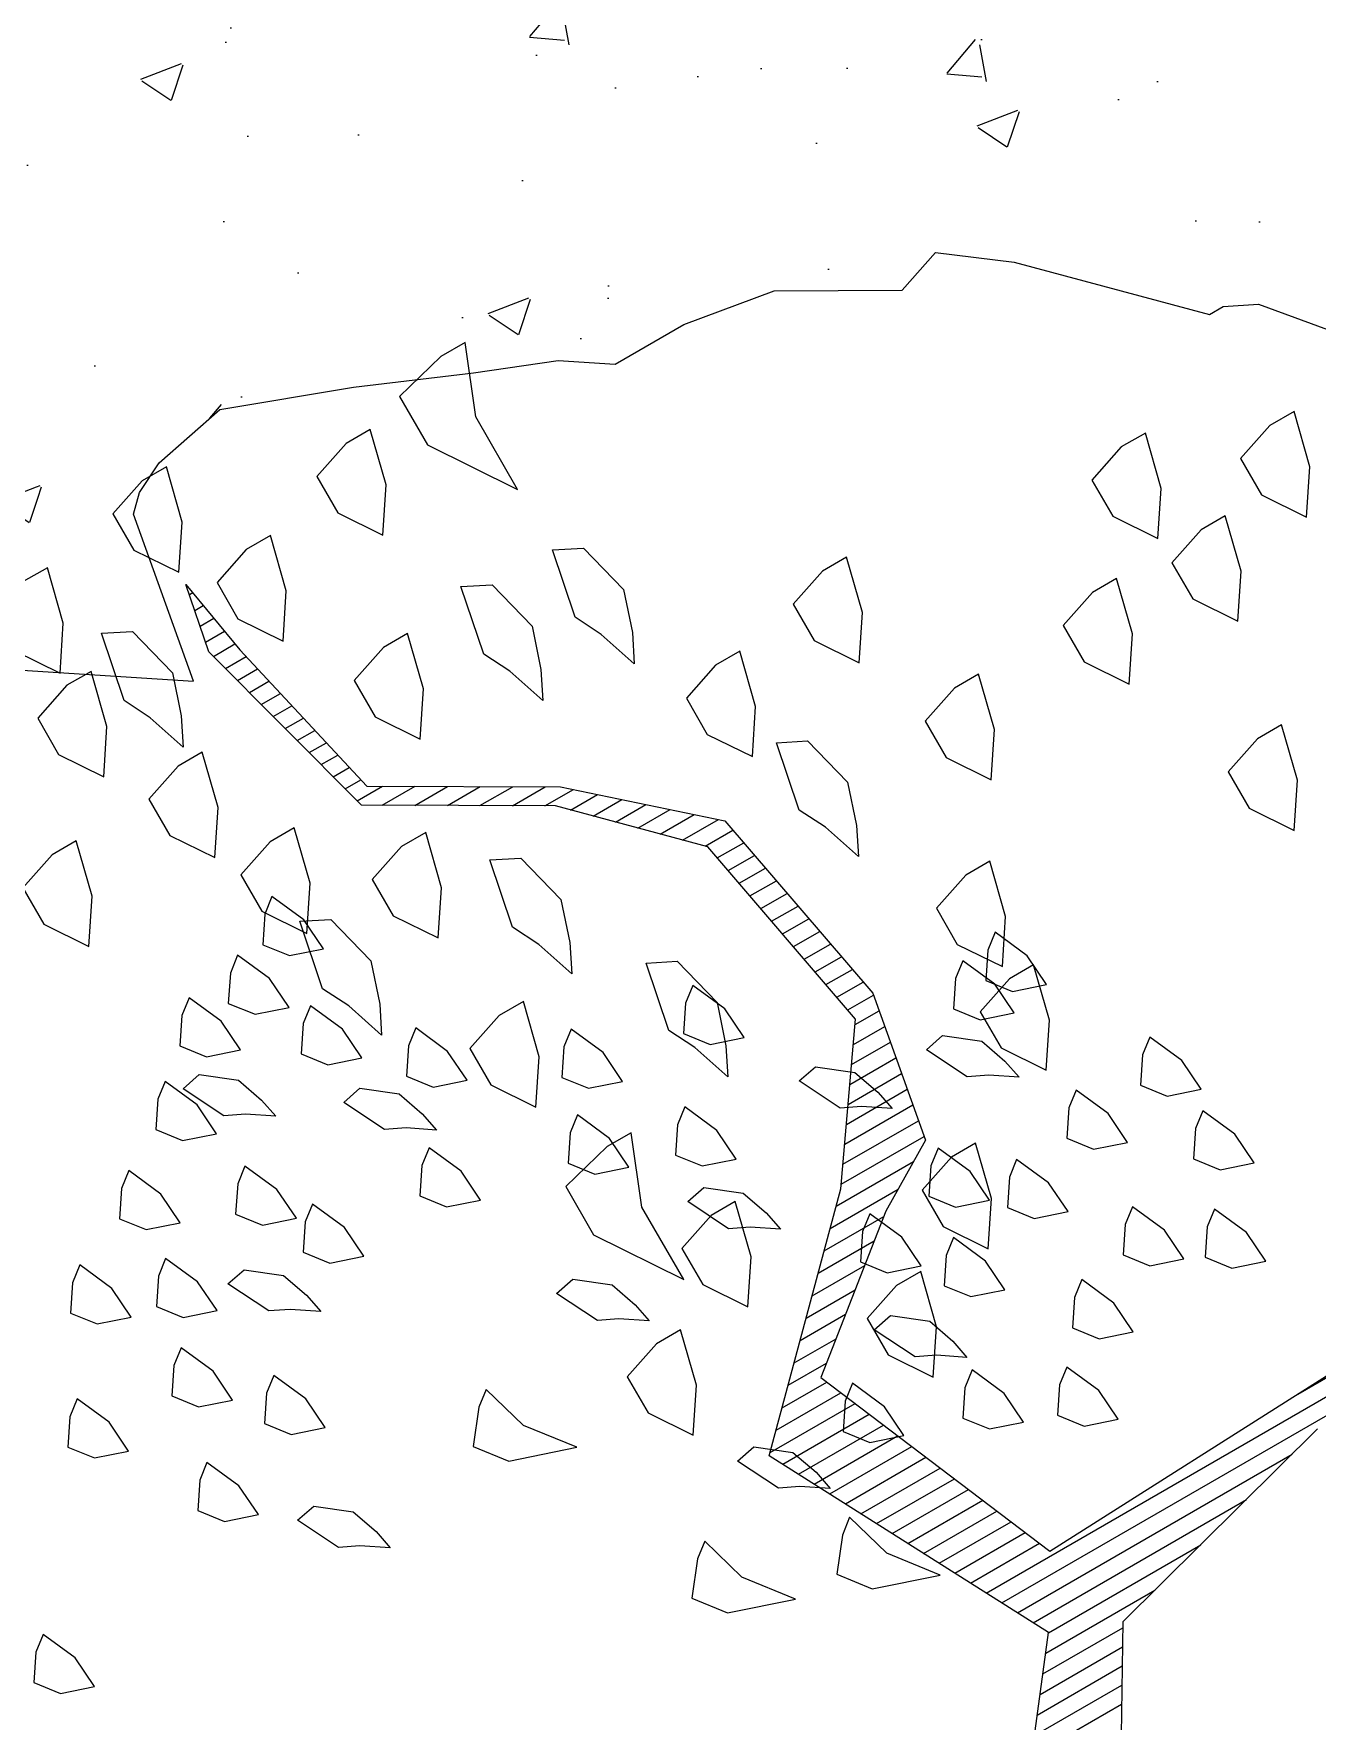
# Model space of a CAD drawing. Header units: metres. Extents: x 12093 to 20303, y 514 to 1412.
# Drawn here: x 19791.091 to 19792.212, y 688.111 to 689.584 of the extents above; entities that cross this region are included whole.
import ezdxf

# ---------------------------------------------------------------- set-up
doc = ezdxf.new("R2010")
doc.units = ezdxf.units.M
doc.linetypes.add('DASHED2', pattern=[9.525, 6.35, -3.175])
for name, color, linetype, lineweight in [('ARBOLES', 52, 'Continuous', 13), ('grass', 64, 'Continuous', 13), ('JARDINERA', 132, 'Continuous', 40), ('Layer2', 43, 'Continuous', 20), ('SARDINEL', 52, 'Continuous', 20), ('TEX', 81, 'Continuous', 13)]:
    doc.layers.add(name, color=color, linetype=linetype, lineweight=lineweight)
doc.layers.add('Proyecciones', color=52, linetype='DASHED2')
pattern_1 = [(50, (19136.99335, 73.14804), (0.36436934, -0.03187817), [0.0381, -0.4191]), (355, (19136.99335, 73.14804), (-0.07048565, 0.38211329), [0.03048, -0.33528]), (100.451, (19137.0237, 73.1454), (0.293885, 0.35023338), [0.03238, -0.35618]), (46.1842, (19136.99335, 73.24964), (0.54215808, -0.08408466), [0.05715, -0.62865]), (96.6356, (19137.03853, 73.24264), (0.47480847, 0.4948511), [0.04857, -0.53427]), (351.184, (19136.99335, 73.24964), (0.4748092, 0.49485024), [0.04572, -0.50292]), (21, (19137.04415, 73.22424), (0.30322976, -0.20453104), [0.0381, -0.4191]), (326, (19137.04415, 73.22424), (0.12360406, 0.36837593), [0.03048, -0.33528]), (71.4514, (19137.06942, 73.2072), (0.42683298, 0.16384572), [0.03238, -0.35618]), (37.5, (19136.99335, 73.14804), (0.006177207, 0.169110078), [0, -0.331216, 0, -0.34036, 0, -0.33655]), (7.5, (19136.99335, 73.14804), (0.133639325, 0.20036115), [0, -0.194056, 0, -0.323596, 0, -0.12827]), (327.5, (19136.88007, 73.14804), (0.27118119, -0.011457488), [0, -0.127, 0, -0.39624, 0, -0.52578]), (317.5, (19136.82927, 73.14804), (0.29625836, 0.05085298), [0, -0.1651, 0, -0.263144, 0, -0.37338])]

# ---------------------------------------------------------------- blocks, each defined once
blk = doc.blocks.new('ghgfghgh')
at = {"layer": 'ARBOLES', "lineweight": 20}
for p, q in [((20001.18664, 665.10496), (20001.21632, 665.0689)), ((20001.19918, 665.06788), (20001.18664, 665.10496)), ((20001.18853, 665.09936), (20001.19037, 665.10042)), ((20001.19148, 665.09064), (20001.19619, 665.09335)), ((20001.19443, 665.08192), (20001.20201, 665.08629)), ((20001.19738, 665.07319), (20001.20783, 665.07922)), ((20001.28336, 664.98349), (20001.19918, 665.06788)), ((20001.20176, 665.06529), (20001.21364, 665.07216)), ((20001.21632, 665.0689), (20001.28617, 664.99398)), ((20001.20836, 665.05868), (20001.21973, 665.06525)), ((20001.21496, 665.05206), (20001.22605, 665.05847)), ((20001.22156, 665.04545), (20001.23237, 665.05169)), ((20001.22816, 665.03883), (20001.23869, 665.04491)), ((20001.23475, 665.03222), (20001.245, 665.03814)), ((20001.24135, 665.0256), (20001.25132, 665.03136)), ((20001.24795, 665.01899), (20001.25764, 665.02458)), ((20001.25455, 665.01237), (20001.26396, 665.01781)), ((20001.26115, 665.00576), (20001.27028, 665.01103)), ((20001.26775, 664.99914), (20001.2766, 665.00425)), ((20001.27435, 664.99253), (20001.28292, 664.99748)), ((20001.28095, 664.98592), (20001.29485, 664.99394)), ((20001.28617, 664.99398), (20001.39283, 664.9935)), ((20001.29472, 664.98344), (20001.31277, 664.99386)), ((20001.31264, 664.98336), (20001.33069, 664.99378)), ((20001.33056, 664.98328), (20001.34861, 664.9937)), ((20001.34848, 664.9832), (20001.36652, 664.99362)), ((20001.36639, 664.98312), (20001.38444, 664.99354)), ((20001.38431, 664.98304), (20001.39991, 664.99205)), ((20001.39283, 664.9935), (20001.48338, 664.97486)), ((20001.39002, 664.98302), (20001.28336, 664.98349)), ((20001.47392, 664.96053), (20001.39002, 664.98302)), ((20001.39842, 664.98077), (20001.41322, 664.98931)), ((20001.41076, 664.97746), (20001.42653, 664.98657)), ((20001.42309, 664.97416), (20001.43984, 664.98383)), ((20001.43542, 664.97085), (20001.45315, 664.98109)), ((20001.44775, 664.96755), (20001.46646, 664.97835)), ((20001.46009, 664.96424), (20001.47977, 664.97561)), ((20001.48338, 664.97486), (20001.56475, 664.87999)), ((20001.47242, 664.96094), (20001.48774, 664.96978)), ((20001.55529, 664.86567), (20001.47392, 664.96053)), ((20001.47917, 664.95441), (20001.49372, 664.96281)), ((20001.48515, 664.94744), (20001.4997, 664.95584)), ((20001.49113, 664.94047), (20001.50568, 664.94887)), ((20001.49711, 664.9335), (20001.51166, 664.94189)), ((20001.50309, 664.92652), (20001.51764, 664.93492)), ((20001.50907, 664.91955), (20001.52362, 664.92795)), ((20001.51505, 664.91258), (20001.5296, 664.92098)), ((20001.52104, 664.90561), (20001.53558, 664.914)), ((20001.52702, 664.89863), (20001.54156, 664.90703)), ((20001.533, 664.89166), (20001.54754, 664.90006)), ((20001.53898, 664.88469), (20001.55352, 664.89309)), ((20001.54496, 664.87772), (20001.5595, 664.88611)), ((20001.55094, 664.87074), (20001.56513, 664.87894)), ((20001.56475, 664.87999), (20001.59368, 664.79917)), ((20001.54714, 664.7723), (20001.55529, 664.86567)), ((20001.55407, 664.85171), (20001.57131, 664.86166)), ((20001.55503, 664.86268), (20001.56822, 664.8703)), ((20001.55311, 664.84073), (20001.57441, 664.85302)), ((20001.55216, 664.82975), (20001.5775, 664.84438)), ((20001.5512, 664.81877), (20001.58059, 664.83574)), ((20001.55024, 664.80779), (20001.58368, 664.8271)), ((20001.54928, 664.79681), (20001.58678, 664.81846)), ((20001.54832, 664.78584), (20001.58987, 664.80982)), ((20001.54736, 664.77486), (20001.59296, 664.80118)), ((20001.59368, 664.79917), (20001.57195, 664.76003)), ((20001.5446, 664.76284), (20001.58714, 664.7874)), ((20001.5078, 664.62547), (20001.54714, 664.7723)), ((20001.5413, 664.75051), (20001.57863, 664.77206)), ((20001.57195, 664.76003), (20001.53617, 664.66845)), ((20001.53799, 664.73817), (20001.57082, 664.75712)), ((20001.53469, 664.72584), (20001.56556, 664.74366)), ((20001.79871, 664.65935), (20001.95154, 664.74759)), ((20001.53138, 664.71351), (20001.5603, 664.7302)), ((20001.52808, 664.70118), (20001.55504, 664.71674)), ((20001.52478, 664.68884), (20001.54978, 664.70328)), ((20001.62714, 664.54987), (20001.89351, 664.70366)), ((20001.52147, 664.67651), (20001.54452, 664.68982)), ((20001.51817, 664.66418), (20001.53926, 664.67636)), ((20001.53617, 664.66845), (20001.6623, 664.57283)), ((20001.6623, 664.57283), (20001.81804, 664.67161)), ((20001.51156, 664.63951), (20001.5472, 664.66009)), ((20001.51486, 664.65184), (20001.5394, 664.66601)), ((20001.63575, 664.54441), (20001.83547, 664.65973)), ((20001.50825, 664.62718), (20001.55501, 664.65417)), ((20001.51522, 664.62077), (20001.56282, 664.64826)), ((20001.52382, 664.61532), (20001.57062, 664.64234)), ((20001.80961, 664.64015), (20001.70247, 664.53397)), ((20001.53243, 664.60987), (20001.57843, 664.63642)), ((20001.54104, 664.60441), (20001.58623, 664.6305)), ((20001.66155, 664.52807), (20001.5078, 664.62547)), ((20001.54965, 664.59896), (20001.59404, 664.62458)), ((20001.64436, 664.53896), (20001.79564, 664.6263)), ((20001.55826, 664.5935), (20001.60185, 664.61867)), ((20001.56687, 664.58805), (20001.60965, 664.61275)), ((20001.57548, 664.58259), (20001.61746, 664.60683)), ((20001.58409, 664.57714), (20001.62526, 664.60091)), ((20001.5927, 664.57169), (20001.63307, 664.59499)), ((20001.65297, 664.53351), (20001.77045, 664.60133)), ((20001.60131, 664.56623), (20001.64088, 664.58908)), ((20001.60992, 664.56078), (20001.64868, 664.58316)), ((20001.61853, 664.55532), (20001.65649, 664.57724)), ((20001.66155, 664.52803), (20001.74525, 664.57636)), ((20001.65998, 664.5167), (20001.72005, 664.55139)), ((20001.64956, 664.44136), (20001.66155, 664.52807)), ((20001.65841, 664.50537), (20001.70242, 664.53078)), ((20001.70247, 664.53397), (20001.70022, 664.39968)), ((20001.65684, 664.49405), (20001.70224, 664.52026)), ((20001.65528, 664.48272), (20001.70207, 664.50973)), ((20001.65371, 664.47139), (20001.70189, 664.4992)), ((20001.65214, 664.46006), (20001.70171, 664.48867))]:
    blk.add_line(p, q, dxfattribs=at)
at = {"layer": 'grass'}
for p, q in [((20001.58097, 665.26688), (20001.59929, 665.28755)), ((20001.59929, 665.28755), (20001.64265, 665.28233)), ((20001.64265, 665.28233), (20001.75005, 665.25355)), ((20001.46079, 665.24793), (20001.51054, 665.26657)), ((20001.51054, 665.26657), (20001.58097, 665.26688)), ((20001.75005, 665.25355), (20001.75761, 665.25792)), ((20001.75761, 665.25792), (20001.77711, 665.25909)), ((20001.77711, 665.25909), (20001.84114, 665.23554)), ((20001.42296, 665.22609), (20001.46079, 665.24793)), ((20001.34032, 665.23801), (20001.32702, 665.23034)), ((20001.34621, 665.19709), (20001.34032, 665.23801)), ((20001.32702, 665.23034), (20001.30426, 665.20833)), ((20001.34497, 665.22141), (20001.39153, 665.22812)), ((20001.39153, 665.22812), (20001.42296, 665.22609)), ((20001.27892, 665.21353), (20001.34497, 665.22141)), ((20001.20529, 665.20129), (20001.27892, 665.21353)), ((20001.30426, 665.20833), (20001.31962, 665.18174)), ((20001.17184, 665.17189), (20001.20529, 665.20129)), ((20001.36925, 665.1572), (20001.34621, 665.19709)), ((20001.79664, 665.20004), (20001.78334, 665.19237)), ((20001.80534, 665.16961), (20001.79664, 665.20004)), ((20001.28815, 665.19017), (20001.27486, 665.18249)), ((20001.29686, 665.15973), (20001.28815, 665.19017)), ((20001.71479, 665.18825), (20001.70149, 665.18058)), ((20001.7235, 665.15782), (20001.71479, 665.18825)), ((20001.78334, 665.19237), (20001.76723, 665.1742)), ((20001.27486, 665.18249), (20001.25875, 665.16432)), ((20001.31962, 665.18174), (20001.36925, 665.1572)), ((20001.70149, 665.18058), (20001.68539, 665.16241)), ((20001.16108, 665.15559), (20001.17184, 665.17189)), ((20001.17587, 665.16967), (20001.16258, 665.16199)), ((20001.18458, 665.13923), (20001.17587, 665.16967)), ((20001.76723, 665.1742), (20001.77875, 665.15425)), ((20001.80356, 665.14198), (20001.80534, 665.16961)), ((20001.16258, 665.16199), (20001.14647, 665.14383)), ((20001.25875, 665.16432), (20001.27026, 665.14438)), ((20001.29508, 665.13211), (20001.29686, 665.15973)), ((20001.68539, 665.16241), (20001.6969, 665.14246)), ((20001.15788, 665.14365), (20001.16108, 665.15559)), ((20001.72172, 665.13019), (20001.7235, 665.15782)), ((20001.77875, 665.15425), (20001.80356, 665.14198)), ((20001.14647, 665.14383), (20001.15799, 665.12388)), ((20001.19079, 665.0517), (20001.15788, 665.14365)), ((20001.27026, 665.14438), (20001.29508, 665.13211)), ((20001.6969, 665.14246), (20001.72172, 665.13019)), ((20001.7588, 665.14274), (20001.7455, 665.13506)), ((20001.76751, 665.1123), (20001.7588, 665.14274)), ((20001.1828, 665.11161), (20001.18458, 665.13923)), ((20001.23318, 665.13183), (20001.21988, 665.12415)), ((20001.24189, 665.1014), (20001.23318, 665.13183)), ((20001.7455, 665.13506), (20001.72939, 665.1169)), ((20001.15799, 665.12388), (20001.1828, 665.11161)), ((20001.21988, 665.12415), (20001.20378, 665.10599)), ((20001.38844, 665.12395), (20001.40558, 665.12498)), ((20001.40099, 665.08687), (20001.38844, 665.12395)), ((20001.40558, 665.12498), (20001.42758, 665.10222)), ((20001.11041, 665.11414), (20001.09712, 665.10647)), ((20001.11912, 665.08371), (20001.11041, 665.11414)), ((20001.55035, 665.11991), (20001.53705, 665.11223)), ((20001.55906, 665.08947), (20001.55035, 665.11991)), ((20001.72939, 665.1169), (20001.74091, 665.09695)), ((20001.76572, 665.08468), (20001.76751, 665.1123)), ((20001.20378, 665.10599), (20001.21529, 665.08604)), ((20001.33806, 665.10373), (20001.3552, 665.10476)), ((20001.3506, 665.06664), (20001.33806, 665.10373)), ((20001.3552, 665.10476), (20001.3772, 665.082)), ((20001.53705, 665.11223), (20001.52094, 665.09407)), ((20001.69896, 665.10819), (20001.68566, 665.10051)), ((20001.70767, 665.07775), (20001.69896, 665.10819)), ((20001.24011, 665.07377), (20001.24189, 665.1014)), ((20001.42758, 665.10222), (20001.43245, 665.07844)), ((20001.52094, 665.09407), (20001.53246, 665.07412)), ((20001.68566, 665.10051), (20001.66955, 665.08235)), ((20001.74091, 665.09695), (20001.76572, 665.08468)), ((20001.21529, 665.08604), (20001.24011, 665.07377)), ((20001.41531, 665.07741), (20001.40099, 665.08687)), ((20001.55727, 665.06185), (20001.55906, 665.08947)), ((20001.11734, 665.05608), (20001.11912, 665.08371)), ((20001.1401, 665.07809), (20001.15723, 665.07912)), ((20001.15264, 665.041), (20001.1401, 665.07809)), ((20001.15723, 665.07912), (20001.17924, 665.05636)), ((20001.30865, 665.07789), (20001.29536, 665.07021)), ((20001.31736, 665.04745), (20001.30865, 665.07789)), ((20001.3772, 665.082), (20001.38207, 665.05821)), ((20001.43348, 665.0613), (20001.41531, 665.07741)), ((20001.43245, 665.07844), (20001.43348, 665.0613)), ((20001.66955, 665.08235), (20001.68107, 665.0624)), ((20001.70588, 665.05013), (20001.70767, 665.07775)), ((20001.09252, 665.06835), (20001.11734, 665.05608)), ((20001.29536, 665.07021), (20001.27925, 665.05204)), ((20001.36493, 665.05718), (20001.3506, 665.06664)), ((20001.49154, 665.06822), (20001.47824, 665.06055)), ((20001.50024, 665.03779), (20001.49154, 665.06822)), ((20001.53246, 665.07412), (20001.55727, 665.06185)), ((20001.0965, 665.05779), (20001.19079, 665.0517)), ((20001.13448, 665.05711), (20001.12118, 665.04944)), ((20001.14318, 665.02668), (20001.13448, 665.05711)), ((20001.3831, 665.04108), (20001.36493, 665.05718)), ((20001.38207, 665.05821), (20001.3831, 665.04108)), ((20001.47824, 665.06055), (20001.46213, 665.04238)), ((20001.68107, 665.0624), (20001.70588, 665.05013)), ((20001.12118, 665.04944), (20001.10507, 665.03127)), ((20001.17924, 665.05636), (20001.1841, 665.03257)), ((20001.27925, 665.05204), (20001.29076, 665.0321)), ((20001.31558, 665.01983), (20001.31736, 665.04745)), ((20001.60971, 665.0478), (20001.5936, 665.02963)), ((20001.62301, 665.05547), (20001.60971, 665.0478)), ((20001.63172, 665.02504), (20001.62301, 665.05547)), ((20001.16697, 665.03155), (20001.15264, 665.041)), ((20001.46213, 665.04238), (20001.47365, 665.02243)), ((20001.10507, 665.03127), (20001.11659, 665.01132)), ((20001.18513, 665.01544), (20001.16697, 665.03155)), ((20001.1841, 665.03257), (20001.18513, 665.01544)), ((20001.29076, 665.0321), (20001.31558, 665.01983)), ((20001.49846, 665.01016), (20001.50024, 665.03779)), ((20001.5936, 665.02963), (20001.60512, 665.00968)), ((20001.1414, 664.99905), (20001.14318, 665.02668)), ((20001.47365, 665.02243), (20001.49846, 665.01016)), ((20001.62994, 664.99742), (20001.63172, 665.02504)), ((20001.77649, 665.01997), (20001.76038, 665.0018)), ((20001.78979, 665.02765), (20001.77649, 665.01997)), ((20001.79849, 664.99721), (20001.78979, 665.02765)), ((20001.11659, 665.01132), (20001.1414, 664.99905)), ((20001.19562, 665.01263), (20001.18232, 665.00495)), ((20001.20433, 664.98219), (20001.19562, 665.01263)), ((20001.51176, 665.01784), (20001.5289, 665.01887)), ((20001.52431, 664.98076), (20001.51176, 665.01784)), ((20001.5289, 665.01887), (20001.5509, 664.99611)), ((20001.18232, 665.00495), (20001.16622, 664.98678)), ((20001.60512, 665.00968), (20001.62994, 664.99742)), ((20001.76038, 665.0018), (20001.7719, 664.98186)), ((20001.5509, 664.99611), (20001.55577, 664.97233)), ((20001.79671, 664.96959), (20001.79849, 664.99721)), ((20001.16622, 664.98678), (20001.17773, 664.96684)), ((20001.20255, 664.95457), (20001.20433, 664.98219)), ((20001.53863, 664.9713), (20001.52431, 664.98076)), ((20001.7719, 664.98186), (20001.79671, 664.96959)), ((20001.12632, 664.96375), (20001.11302, 664.95607)), ((20001.13503, 664.93332), (20001.12632, 664.96375)), ((20001.17773, 664.96684), (20001.20255, 664.95457)), ((20001.24628, 664.97095), (20001.23298, 664.96327)), ((20001.25499, 664.94051), (20001.24628, 664.97095)), ((20001.31866, 664.96841), (20001.30537, 664.96074)), ((20001.32737, 664.93798), (20001.31866, 664.96841)), ((20001.5568, 664.95519), (20001.53863, 664.9713)), ((20001.55577, 664.97233), (20001.5568, 664.95519)), ((20001.11302, 664.95607), (20001.09692, 664.93791)), ((20001.23298, 664.96327), (20001.21687, 664.94511)), ((20001.30537, 664.96074), (20001.28926, 664.94257)), ((20001.35397, 664.95333), (20001.3711, 664.95436)), ((20001.36651, 664.91625), (20001.35397, 664.95333)), ((20001.3711, 664.95436), (20001.39311, 664.93161)), ((20001.62918, 664.95265), (20001.61589, 664.94498)), ((20001.63789, 664.92222), (20001.62918, 664.95265)), ((20001.09692, 664.93791), (20001.10843, 664.91796)), ((20001.21687, 664.94511), (20001.22839, 664.92516)), ((20001.2532, 664.91289), (20001.25499, 664.94051)), ((20001.28926, 664.94257), (20001.30078, 664.92262)), ((20001.32559, 664.91036), (20001.32737, 664.93798)), ((20001.61589, 664.94498), (20001.59978, 664.92681)), ((20001.13325, 664.90569), (20001.13503, 664.93332)), ((20001.23403, 664.9332), (20001.23002, 664.9234)), ((20001.25163, 664.92028), (20001.23403, 664.9332)), ((20001.39311, 664.93161), (20001.39798, 664.90782)), ((20001.59978, 664.92681), (20001.61129, 664.90686)), ((20001.10843, 664.91796), (20001.13325, 664.90569)), ((20001.22839, 664.92516), (20001.2532, 664.91289)), ((20001.23002, 664.9234), (20001.22892, 664.90669)), ((20001.24936, 664.91954), (20001.2665, 664.92057)), ((20001.26191, 664.88246), (20001.24936, 664.91954)), ((20001.26233, 664.90447), (20001.25163, 664.92028)), ((20001.2665, 664.92057), (20001.28851, 664.89781)), ((20001.30078, 664.92262), (20001.32559, 664.91036)), ((20001.63611, 664.89459), (20001.63789, 664.92222)), ((20001.38084, 664.90679), (20001.36651, 664.91625)), ((20001.6321, 664.91348), (20001.62809, 664.90368)), ((20001.6497, 664.90056), (20001.6321, 664.91348)), ((20001.21511, 664.9009), (20001.2111, 664.89109)), ((20001.23271, 664.88798), (20001.21511, 664.9009)), ((20001.22892, 664.90669), (20001.24362, 664.90068)), ((20001.24362, 664.90068), (20001.26233, 664.90447)), ((20001.399, 664.89068), (20001.38084, 664.90679)), ((20001.39798, 664.90782), (20001.399, 664.89068)), ((20001.61129, 664.90686), (20001.63611, 664.89459)), ((20001.62809, 664.90368), (20001.62699, 664.88697)), ((20001.6604, 664.88475), (20001.6497, 664.90056)), ((20001.2111, 664.89109), (20001.20999, 664.87439)), ((20001.28851, 664.89781), (20001.29337, 664.87402)), ((20001.43993, 664.89658), (20001.45706, 664.89761)), ((20001.45247, 664.85949), (20001.43993, 664.89658)), ((20001.45706, 664.89761), (20001.47907, 664.87485)), ((20001.61429, 664.89788), (20001.61028, 664.88808)), ((20001.63189, 664.88497), (20001.61429, 664.89788)), ((20001.65325, 664.89562), (20001.63995, 664.88794)), ((20001.66195, 664.86519), (20001.65325, 664.89562)), ((20001.2434, 664.87217), (20001.23271, 664.88798)), ((20001.27624, 664.873), (20001.26191, 664.88246)), ((20001.46571, 664.88425), (20001.4617, 664.87445)), ((20001.48331, 664.87134), (20001.46571, 664.88425)), ((20001.61028, 664.88808), (20001.60917, 664.87137)), ((20001.63995, 664.88794), (20001.62384, 664.86978)), ((20001.62699, 664.88697), (20001.64169, 664.88096)), ((20001.64258, 664.86915), (20001.63189, 664.88497)), ((20001.64169, 664.88096), (20001.6604, 664.88475)), ((20001.18838, 664.8775), (20001.18437, 664.8677)), ((20001.20598, 664.86458), (20001.18838, 664.8775)), ((20001.20999, 664.87439), (20001.22469, 664.86838)), ((20001.22469, 664.86838), (20001.2434, 664.87217)), ((20001.25521, 664.87306), (20001.2512, 664.86326)), ((20001.27281, 664.86015), (20001.25521, 664.87306)), ((20001.2944, 664.85689), (20001.27624, 664.873)), ((20001.29337, 664.87402), (20001.2944, 664.85689)), ((20001.37241, 664.87533), (20001.35911, 664.86765)), ((20001.38111, 664.84489), (20001.37241, 664.87533)), ((20001.4617, 664.87445), (20001.46059, 664.85775)), ((20001.47907, 664.87485), (20001.48394, 664.85106)), ((20001.49401, 664.85553), (20001.48331, 664.87134)), ((20001.60917, 664.87137), (20001.62387, 664.86536)), ((20001.18437, 664.8677), (20001.18327, 664.85099)), ((20001.21668, 664.84877), (20001.20598, 664.86458)), ((20001.2512, 664.86326), (20001.25009, 664.84655)), ((20001.35911, 664.86765), (20001.343, 664.84948)), ((20001.62384, 664.86978), (20001.63536, 664.84983)), ((20001.62387, 664.86536), (20001.64258, 664.86915)), ((20001.66017, 664.83756), (20001.66195, 664.86519)), ((20001.28351, 664.84433), (20001.27281, 664.86015)), ((20001.31313, 664.86083), (20001.30912, 664.85102)), ((20001.33073, 664.84791), (20001.31313, 664.86083)), ((20001.39867, 664.86018), (20001.39466, 664.85038)), ((20001.41627, 664.84726), (20001.39867, 664.86018)), ((20001.4668, 664.85004), (20001.45247, 664.85949)), ((20001.46059, 664.85775), (20001.4753, 664.85174)), ((20001.4753, 664.85174), (20001.49401, 664.85553)), ((20001.59425, 664.84887), (20001.60316, 664.85667)), ((20001.60316, 664.85667), (20001.62477, 664.85356)), ((20001.62477, 664.85356), (20001.63747, 664.84265)), ((20001.71721, 664.85581), (20001.7132, 664.84601)), ((20001.73481, 664.84289), (20001.71721, 664.85581)), ((20001.18327, 664.85099), (20001.19797, 664.84498)), ((20001.19797, 664.84498), (20001.21668, 664.84877)), ((20001.25009, 664.84655), (20001.2648, 664.84054)), ((20001.2648, 664.84054), (20001.28351, 664.84433)), ((20001.30912, 664.85102), (20001.30801, 664.83432)), ((20001.34143, 664.8321), (20001.33073, 664.84791)), ((20001.343, 664.84948), (20001.35452, 664.82954)), ((20001.37933, 664.81727), (20001.38111, 664.84489)), ((20001.39466, 664.85038), (20001.39355, 664.83367)), ((20001.42697, 664.83145), (20001.41627, 664.84726)), ((20001.48496, 664.83393), (20001.4668, 664.85004)), ((20001.48394, 664.85106), (20001.48496, 664.83393)), ((20001.61675, 664.83395), (20001.59425, 664.84887)), ((20001.63536, 664.84983), (20001.66017, 664.83756)), ((20001.7132, 664.84601), (20001.71209, 664.8293)), ((20001.18505, 664.82738), (20001.19396, 664.83518)), ((20001.19396, 664.83518), (20001.21557, 664.83206)), ((20001.30801, 664.83432), (20001.32272, 664.82831)), ((20001.52431, 664.8317), (20001.53322, 664.8395)), ((20001.53322, 664.8395), (20001.55483, 664.83639)), ((20001.55483, 664.83639), (20001.56753, 664.82547)), ((20001.62856, 664.83485), (20001.61675, 664.83395)), ((20001.64527, 664.83374), (20001.62856, 664.83485)), ((20001.63747, 664.84265), (20001.64527, 664.83374)), ((20001.74551, 664.82708), (20001.73481, 664.84289)), ((20001.17525, 664.83139), (20001.17125, 664.82158)), ((20001.19285, 664.81847), (20001.17525, 664.83139)), ((20001.20756, 664.81246), (20001.18505, 664.82738)), ((20001.21557, 664.83206), (20001.22827, 664.82115)), ((20001.27349, 664.81983), (20001.2824, 664.82763)), ((20001.2824, 664.82763), (20001.30401, 664.82451)), ((20001.30401, 664.82451), (20001.31671, 664.8136)), ((20001.32272, 664.82831), (20001.34143, 664.8321)), ((20001.35452, 664.82954), (20001.37933, 664.81727)), ((20001.39355, 664.83367), (20001.40826, 664.82766)), ((20001.40826, 664.82766), (20001.42697, 664.83145)), ((20001.54681, 664.81678), (20001.52431, 664.8317)), ((20001.56753, 664.82547), (20001.57533, 664.81657)), ((20001.67668, 664.82662), (20001.67267, 664.81681)), ((20001.69428, 664.8137), (20001.67668, 664.82662)), ((20001.71209, 664.8293), (20001.7268, 664.82329)), ((20001.7268, 664.82329), (20001.74551, 664.82708)), ((20001.17125, 664.82158), (20001.17014, 664.80488)), ((20001.20355, 664.80266), (20001.19285, 664.81847)), ((20001.22827, 664.82115), (20001.23607, 664.81225)), ((20001.29599, 664.80491), (20001.27349, 664.81983)), ((20001.46127, 664.81743), (20001.45727, 664.80763)), ((20001.47888, 664.80451), (20001.46127, 664.81743)), ((20001.55862, 664.81768), (20001.54681, 664.81678)), ((20001.57533, 664.81657), (20001.55862, 664.81768)), ((20001.67267, 664.81681), (20001.67156, 664.80011)), ((20001.7464, 664.81528), (20001.7424, 664.80547)), ((20001.764, 664.80236), (20001.7464, 664.81528)), ((20001.21936, 664.81335), (20001.20756, 664.81246)), ((20001.23607, 664.81225), (20001.21936, 664.81335)), ((20001.31671, 664.8136), (20001.32451, 664.80469)), ((20001.40225, 664.81296), (20001.39824, 664.80315)), ((20001.41985, 664.80004), (20001.40225, 664.81296)), ((20001.45727, 664.80763), (20001.45616, 664.79092)), ((20001.70497, 664.79789), (20001.69428, 664.8137)), ((20001.17014, 664.80488), (20001.18484, 664.79887)), ((20001.18484, 664.79887), (20001.20355, 664.80266)), ((20001.3078, 664.8058), (20001.29599, 664.80491)), ((20001.32451, 664.80469), (20001.3078, 664.8058)), ((20001.39824, 664.80315), (20001.39713, 664.78645)), ((20001.43177, 664.80322), (20001.41847, 664.79554)), ((20001.43054, 664.78423), (20001.41985, 664.80004)), ((20001.43767, 664.76229), (20001.43177, 664.80322)), ((20001.48957, 664.7887), (20001.47888, 664.80451)), ((20001.62131, 664.79739), (20001.60801, 664.78972)), ((20001.63001, 664.76696), (20001.62131, 664.79739)), ((20001.67156, 664.80011), (20001.68626, 664.7941)), ((20001.68626, 664.7941), (20001.70497, 664.79789)), ((20001.7424, 664.80547), (20001.74129, 664.78877)), ((20001.7747, 664.78655), (20001.764, 664.80236)), ((20001.3205, 664.79489), (20001.31649, 664.78509)), ((20001.3381, 664.78198), (20001.3205, 664.79489)), ((20001.41847, 664.79554), (20001.39572, 664.77353)), ((20001.45616, 664.79092), (20001.47086, 664.78491)), ((20001.47086, 664.78491), (20001.48957, 664.7887)), ((20001.60801, 664.78972), (20001.5919, 664.77155)), ((20001.60073, 664.79474), (20001.59672, 664.78494)), ((20001.61833, 664.78183), (20001.60073, 664.79474)), ((20001.64394, 664.78852), (20001.63994, 664.77872)), ((20001.66154, 664.7756), (20001.64394, 664.78852)), ((20001.74129, 664.78877), (20001.75599, 664.78276)), ((20001.15522, 664.78238), (20001.15121, 664.77257)), ((20001.17282, 664.76946), (20001.15522, 664.78238)), ((20001.21915, 664.78484), (20001.21514, 664.77504)), ((20001.23675, 664.77193), (20001.21915, 664.78484)), ((20001.31649, 664.78509), (20001.31538, 664.76838)), ((20001.3488, 664.76617), (20001.3381, 664.78198)), ((20001.39713, 664.78645), (20001.41183, 664.78044)), ((20001.41183, 664.78044), (20001.43054, 664.78423)), ((20001.59672, 664.78494), (20001.59561, 664.76823)), ((20001.62902, 664.76602), (20001.61833, 664.78183)), ((20001.63994, 664.77872), (20001.63883, 664.76201)), ((20001.75599, 664.78276), (20001.7747, 664.78655)), ((20001.15121, 664.77257), (20001.1501, 664.75587)), ((20001.18352, 664.75365), (20001.17282, 664.76946)), ((20001.21514, 664.77504), (20001.21403, 664.75833)), ((20001.24745, 664.75611), (20001.23675, 664.77193)), ((20001.39572, 664.77353), (20001.41107, 664.74694)), ((20001.46285, 664.7653), (20001.47176, 664.7731)), ((20001.47176, 664.7731), (20001.49336, 664.76999)), ((20001.49336, 664.76999), (20001.50606, 664.75908)), ((20001.5919, 664.77155), (20001.60342, 664.7516)), ((20001.67224, 664.75979), (20001.66154, 664.7756)), ((20001.25635, 664.76391), (20001.25235, 664.75411)), ((20001.27395, 664.751), (20001.25635, 664.76391)), ((20001.31538, 664.76838), (20001.33009, 664.76237)), ((20001.33009, 664.76237), (20001.3488, 664.76617)), ((20001.4607, 664.7224), (20001.43767, 664.76229)), ((20001.48535, 664.75039), (20001.46285, 664.7653)), ((20001.48908, 664.76538), (20001.47578, 664.7577)), ((20001.49779, 664.73494), (20001.48908, 664.76538)), ((20001.59561, 664.76823), (20001.61031, 664.76222)), ((20001.61031, 664.76222), (20001.62902, 664.76602)), ((20001.62823, 664.73933), (20001.63001, 664.76696)), ((20001.63883, 664.76201), (20001.65353, 664.756)), ((20001.65353, 664.756), (20001.67224, 664.75979)), ((20001.70766, 664.76247), (20001.70365, 664.75267)), ((20001.72526, 664.74956), (20001.70766, 664.76247)), ((20001.75288, 664.76115), (20001.74887, 664.75135)), ((20001.77048, 664.74823), (20001.75288, 664.76115)), ((20001.1501, 664.75587), (20001.1648, 664.74986)), ((20001.1648, 664.74986), (20001.18352, 664.75365)), ((20001.21403, 664.75833), (20001.22874, 664.75232)), ((20001.22874, 664.75232), (20001.24745, 664.75611)), ((20001.25235, 664.75411), (20001.25124, 664.7374)), ((20001.28465, 664.73519), (20001.27395, 664.751)), ((20001.47578, 664.7577), (20001.45967, 664.73954)), ((20001.49716, 664.75128), (20001.48535, 664.75039)), ((20001.51386, 664.75017), (20001.49716, 664.75128)), ((20001.50606, 664.75908), (20001.51386, 664.75017)), ((20001.56309, 664.75865), (20001.55908, 664.74885)), ((20001.58069, 664.74573), (20001.56309, 664.75865)), ((20001.60342, 664.7516), (20001.62823, 664.73933)), ((20001.70365, 664.75267), (20001.70254, 664.73596)), ((20001.74887, 664.75135), (20001.74776, 664.73464)), ((20001.41107, 664.74694), (20001.4607, 664.7224)), ((20001.55908, 664.74885), (20001.55797, 664.73214)), ((20001.59139, 664.72992), (20001.58069, 664.74573)), ((20001.6092, 664.74552), (20001.6052, 664.73572)), ((20001.62681, 664.7326), (20001.6092, 664.74552)), ((20001.73596, 664.73374), (20001.72526, 664.74956)), ((20001.78118, 664.73242), (20001.77048, 664.74823)), ((20001.1755, 664.73404), (20001.17149, 664.72424)), ((20001.1931, 664.72113), (20001.1755, 664.73404)), ((20001.25124, 664.7374), (20001.26594, 664.73139)), ((20001.26594, 664.73139), (20001.28465, 664.73519)), ((20001.45967, 664.73954), (20001.47119, 664.71959)), ((20001.496, 664.70732), (20001.49779, 664.73494)), ((20001.55797, 664.73214), (20001.57268, 664.72613)), ((20001.6052, 664.73572), (20001.60409, 664.71901)), ((20001.6375, 664.71679), (20001.62681, 664.7326)), ((20001.70254, 664.73596), (20001.71724, 664.72995)), ((20001.71724, 664.72995), (20001.73596, 664.73374)), ((20001.74776, 664.73464), (20001.76246, 664.72863)), ((20001.76246, 664.72863), (20001.78118, 664.73242)), ((20001.12828, 664.73047), (20001.12427, 664.72066)), ((20001.14588, 664.71755), (20001.12828, 664.73047)), ((20001.17149, 664.72424), (20001.17039, 664.70753)), ((20001.20981, 664.72002), (20001.21872, 664.72782)), ((20001.21872, 664.72782), (20001.24033, 664.7247)), ((20001.24033, 664.7247), (20001.25303, 664.71379)), ((20001.39069, 664.71472), (20001.3996, 664.72252)), ((20001.3996, 664.72252), (20001.42121, 664.71941)), ((20001.57268, 664.72613), (20001.59139, 664.72992)), ((20001.59115, 664.72679), (20001.57785, 664.71911)), ((20001.59985, 664.69635), (20001.59115, 664.72679)), ((20001.67982, 664.72237), (20001.67582, 664.71257)), ((20001.69743, 664.70945), (20001.67982, 664.72237)), ((20001.12427, 664.72066), (20001.12316, 664.70396)), ((20001.15658, 664.70174), (20001.14588, 664.71755)), ((20001.2038, 664.70532), (20001.1931, 664.72113)), ((20001.23231, 664.7051), (20001.20981, 664.72002)), ((20001.25303, 664.71379), (20001.26083, 664.70488)), ((20001.41319, 664.6998), (20001.39069, 664.71472)), ((20001.42121, 664.71941), (20001.43391, 664.70849)), ((20001.47119, 664.71959), (20001.496, 664.70732)), ((20001.57785, 664.71911), (20001.56174, 664.70095)), ((20001.60409, 664.71901), (20001.61879, 664.713)), ((20001.61879, 664.713), (20001.6375, 664.71679)), ((20001.12316, 664.70396), (20001.13787, 664.69795)), ((20001.17039, 664.70753), (20001.18509, 664.70152)), ((20001.18509, 664.70152), (20001.2038, 664.70532)), ((20001.24412, 664.70599), (20001.23231, 664.7051)), ((20001.26083, 664.70488), (20001.24412, 664.70599)), ((20001.43391, 664.70849), (20001.4417, 664.69959)), ((20001.67582, 664.71257), (20001.67471, 664.69586)), ((20001.70812, 664.69364), (20001.69743, 664.70945)), ((20001.13787, 664.69795), (20001.15658, 664.70174)), ((20001.425, 664.7007), (20001.41319, 664.6998)), ((20001.4417, 664.69959), (20001.425, 664.7007)), ((20001.45892, 664.69477), (20001.44562, 664.6871)), ((20001.46763, 664.66434), (20001.45892, 664.69477)), ((20001.56174, 664.70095), (20001.57326, 664.681)), ((20001.56556, 664.69472), (20001.57447, 664.70252)), ((20001.58806, 664.6798), (20001.56556, 664.69472)), ((20001.57447, 664.70252), (20001.59607, 664.6994)), ((20001.59607, 664.6994), (20001.60877, 664.68849)), ((20001.59807, 664.66873), (20001.59985, 664.69635)), ((20001.67471, 664.69586), (20001.68941, 664.68985)), ((20001.44562, 664.6871), (20001.42951, 664.66893)), ((20001.60877, 664.68849), (20001.61657, 664.67958)), ((20001.68941, 664.68985), (20001.70812, 664.69364)), ((20001.18398, 664.68482), (20001.17997, 664.67501)), ((20001.20158, 664.6719), (20001.18398, 664.68482)), ((20001.57326, 664.681), (20001.59807, 664.66873)), ((20001.59987, 664.68069), (20001.58806, 664.6798)), ((20001.61657, 664.67958), (20001.59987, 664.68069)), ((20001.17997, 664.67501), (20001.17886, 664.65831)), ((20001.21228, 664.65609), (20001.20158, 664.6719)), ((20001.235, 664.66968), (20001.23099, 664.65988)), ((20001.2526, 664.65677), (20001.235, 664.66968)), ((20001.42951, 664.66893), (20001.44103, 664.64898)), ((20001.61947, 664.67268), (20001.61546, 664.66288)), ((20001.63707, 664.65976), (20001.61947, 664.67268)), ((20001.6716, 664.67425), (20001.66759, 664.66445)), ((20001.6892, 664.66134), (20001.6716, 664.67425)), ((20001.17886, 664.65831), (20001.19357, 664.6523)), ((20001.23099, 664.65988), (20001.22988, 664.64317)), ((20001.35194, 664.66192), (20001.34794, 664.65212)), ((20001.37244, 664.6421), (20001.35194, 664.66192)), ((20001.46585, 664.63671), (20001.46763, 664.66434)), ((20001.55354, 664.66531), (20001.54953, 664.65551)), ((20001.57114, 664.6524), (20001.55354, 664.66531)), ((20001.61546, 664.66288), (20001.61435, 664.64617)), ((20001.64777, 664.64395), (20001.63707, 664.65976)), ((20001.66759, 664.66445), (20001.66648, 664.64774)), ((20001.69989, 664.64553), (20001.6892, 664.66134)), ((20001.12674, 664.65674), (20001.12273, 664.64693)), ((20001.14434, 664.64382), (20001.12674, 664.65674)), ((20001.19357, 664.6523), (20001.21228, 664.65609)), ((20001.26329, 664.64096), (20001.2526, 664.65677)), ((20001.34794, 664.65212), (20001.34482, 664.63051)), ((20001.44103, 664.64898), (20001.46585, 664.63671)), ((20001.54953, 664.65551), (20001.54842, 664.6388)), ((20001.58184, 664.63658), (20001.57114, 664.6524)), ((20001.12273, 664.64693), (20001.12162, 664.63023)), ((20001.15504, 664.62801), (20001.14434, 664.64382)), ((20001.22988, 664.64317), (20001.24458, 664.63716)), ((20001.24458, 664.63716), (20001.26329, 664.64096)), ((20001.40185, 664.63008), (20001.37244, 664.6421)), ((20001.54842, 664.6388), (20001.56312, 664.63279)), ((20001.61435, 664.64617), (20001.62906, 664.64016)), ((20001.62906, 664.64016), (20001.64777, 664.64395)), ((20001.66648, 664.64774), (20001.68118, 664.64173)), ((20001.68118, 664.64173), (20001.69989, 664.64553)), ((20001.12162, 664.63023), (20001.13633, 664.62422)), ((20001.34482, 664.63051), (20001.36443, 664.62249)), ((20001.36443, 664.62249), (20001.40185, 664.63008)), ((20001.49029, 664.62253), (20001.49919, 664.63033)), ((20001.49919, 664.63033), (20001.5208, 664.62721)), ((20001.56312, 664.63279), (20001.58184, 664.63658)), ((20001.13633, 664.62422), (20001.15504, 664.62801)), ((20001.19825, 664.62178), (20001.19425, 664.61198)), ((20001.21585, 664.60887), (20001.19825, 664.62178)), ((20001.51279, 664.60761), (20001.49029, 664.62253)), ((20001.5208, 664.62721), (20001.5335, 664.6163)), ((20001.19425, 664.61198), (20001.19314, 664.59527)), ((20001.5335, 664.6163), (20001.5413, 664.60739)), ((20001.22655, 664.59305), (20001.21585, 664.60887)), ((20001.52459, 664.6085), (20001.51279, 664.60761)), ((20001.5413, 664.60739), (20001.52459, 664.6085)), ((20001.19314, 664.59527), (20001.20784, 664.58926)), ((20001.20784, 664.58926), (20001.22655, 664.59305)), ((20001.24816, 664.58994), (20001.25707, 664.59774)), ((20001.25707, 664.59774), (20001.27868, 664.59463)), ((20001.27868, 664.59463), (20001.29138, 664.58372)), ((20001.27066, 664.57502), (20001.24816, 664.58994)), ((20001.29138, 664.58372), (20001.29917, 664.57481)), ((20001.552, 664.59158), (20001.54799, 664.58178)), ((20001.5725, 664.57176), (20001.552, 664.59158)), ((20001.28247, 664.57592), (20001.27066, 664.57502)), ((20001.29917, 664.57481), (20001.28247, 664.57592)), ((20001.47226, 664.57842), (20001.46825, 664.56861)), ((20001.49275, 664.5586), (20001.47226, 664.57842)), ((20001.54799, 664.58178), (20001.54488, 664.56017)), ((20001.46825, 664.56861), (20001.46514, 664.54701)), ((20001.6019, 664.55974), (20001.5725, 664.57176)), ((20001.52216, 664.54658), (20001.49275, 664.5586)), ((20001.54488, 664.56017), (20001.56448, 664.55216)), ((20001.56448, 664.55216), (20001.6019, 664.55974)), ((20001.46514, 664.54701), (20001.48474, 664.53899)), ((20001.48474, 664.53899), (20001.52216, 664.54658)), ((20001.10806, 664.52709), (20001.10406, 664.51729)), ((20001.12566, 664.51417), (20001.10806, 664.52709)), ((20001.10406, 664.51729), (20001.10295, 664.50058)), ((20001.13636, 664.49836), (20001.12566, 664.51417)), ((20001.10295, 664.50058), (20001.11765, 664.49457)), ((20001.11765, 664.49457), (20001.13636, 664.49836))]:
    blk.add_line(p, q, dxfattribs=at)
blk = doc.blocks.new('fghgg')
at = {"layer": 'JARDINERA'}
for p, q in [((19983.6623, 670.5354), (19983.6623, 670.8816)), ((19983.6623, 670.8816), (19983.8107, 670.8816)), ((19983.8601, 670.8816), (19984.0085, 670.8816)), ((19984.0085, 670.8816), (19984.0085, 670.5354)), ((19983.687, 670.5601), (19983.687, 670.8569)), ((19983.687, 670.8569), (19983.8107, 670.8569)), ((19983.8601, 670.8569), (19983.9838, 670.8569)), ((19983.9838, 670.8569), (19983.9838, 670.5601)), ((19983.7117, 670.5848), (19983.7117, 670.8321)), ((19983.7117, 670.8321), (19983.8107, 670.8321)), ((19983.8601, 670.8321), (19983.9591, 670.8321)), ((19983.9591, 670.8321), (19983.9591, 670.5848)), ((19983.9591, 670.5848), (19983.7117, 670.5848)), ((19983.9838, 670.5601), (19983.687, 670.5601)), ((19984.0085, 670.5354), (19983.6623, 670.5354))]:
    blk.add_line(p, q, dxfattribs=at)
blk.add_arc((19983.8354, 670.7085), 0.0495, 120, 60, dxfattribs=at)
at = {"layer": 'Proyecciones', "ltscale": 0.005}
for p, q in [((19983.8601, 671.401), (19983.8107, 671.401)), ((19983.8107, 670.7332), (19983.8107, 671.401)), ((19983.8601, 670.7332), (19983.8601, 671.401)), ((19983.8601, 671.1784), (19983.8107, 671.1784)), ((19983.8601, 670.9311), (19983.8107, 670.9311))]:
    blk.add_line(p, q, dxfattribs=at)
for centre, radius, start, end in [((19983.8354, 671.265), 0.1979, 277.1808, 262.8192), ((19983.8354, 671.265), 0.1714, 278.2989, 261.7011), ((19983.8354, 671.265), 0.1309, 100.8934, 259.1066), ((19983.8354, 671.265), 0.1309, 280.8934, 79.1066), ((19983.8354, 671.265), 0.1061, 103.4749, 256.5251), ((19983.8354, 671.265), 0.1061, 283.4749, 76.5251), ((19983.8354, 671.265), 0.0657, 112.1279, 247.8721), ((19983.8354, 671.265), 0.0657, 292.1279, 67.8721), ((19983.8354, 670.7332), 0.0247, 180, 0)]:
    blk.add_arc(centre, radius, start, end, dxfattribs=at)
at = {"layer": 'SARDINEL'}
blk.add_line((19983.7117, 670.5848), (19983.7117, 670.5848), dxfattribs=at)

msp = doc.modelspace()

# ---------------------------------------------------------------- hatches: boundary and pattern name
at = {"layer": 'grass'}
h = msp.add_hatch(dxfattribs=at)
h.set_pattern_fill('AR-CONC', color=256, scale=0.002, style=0)
h.set_pattern_definition(pattern_1)
h.paths.add_polyline_path([(19791.0365, 689.6971, 0.037816), (19790.2185, 689.5882), (19790.8542, 689.089), (19790.8542, 689.089), (19790.8542, 689.089), (19790.9801, 688.9901), (19791.0057, 689.0189), (19791.0268, 689.0311), (19791.0406, 688.9828), (19791.0377, 688.939), (19790.9984, 688.9585), (19790.9801, 688.9901), (19790.8542, 689.089), (19790.798, 688.9925), (19790.8395, 688.9205), (19790.8704, 688.9224), (19790.9089, 688.8787), (19790.9156, 688.8826), (19790.9196, 688.8686), (19791.0306, 688.8389), (19791.0768, 688.8975), (19791.0315, 689.0313), (19791.0813, 689.0281), (19791.1121, 689.0261), (19791.112, 689.0266), (19791.075, 689.0449), (19791.0568, 689.0765), (19791.0823, 689.1053), (19791.1019, 689.1166)])
h.paths.add_polyline_path([(19790.9059, 689.0456), (19790.9152, 688.9807), (19790.9517, 688.9175), (19790.873, 688.9564), (19790.8487, 688.9986), (19790.8848, 689.0335)], flags=17)
h = msp.add_hatch(dxfattribs=at)
h.set_pattern_fill('AR-CONC', color=256, scale=0.002, style=0)
h.set_pattern_definition(pattern_1)
h.paths.add_polyline_path([(19792.0752, 689.657, 0.047668), (19791.0365, 689.6971), (19791.1019, 689.1166), (19791.1034, 689.1175), (19791.1172, 689.0692), (19791.1144, 689.026), (19791.1372, 689.0245), (19791.1416, 689.0271), (19791.1424, 689.0242), (19791.1631, 689.0228), (19791.1505, 689.0603), (19791.1776, 689.062), (19791.2125, 689.0259), (19791.2138, 689.0196), (19791.2309, 689.0185), (19791.1923, 689.1263), (19791.1788, 689.1329), (19791.1606, 689.1646), (19791.1861, 689.1934), (19791.1931, 689.1974), (19791.2008, 689.2091), (19791.2539, 689.2557), (19791.3706, 689.2751), (19791.4262, 689.2818), (19791.4469, 689.3018), (19791.468, 689.314), (19791.4719, 689.2872), (19791.4754, 689.2876), (19791.5492, 689.2983), (19791.5991, 689.2951), (19791.6591, 689.3297), (19791.738, 689.3593), (19791.8497, 689.3598), (19791.8788, 689.3925), (19791.9475, 689.3842), (19792.1164, 689.339)])
h = msp.add_hatch(dxfattribs=at)
h.set_pattern_fill('AR-CONC', color=256, scale=0.002, style=0)
h.set_pattern_definition(pattern_1)
h.paths.add_polyline_path([(19793.4699, 689.2762, 0.044211), (19792.5518, 689.5712), (19792.541, 689.5228), (19792.203, 689.5981), (19792.2117, 689.6369, 0.006314), (19792.0752, 689.657), (19792.1164, 689.339), (19792.1179, 689.3386), (19792.1298, 689.3455), (19792.1608, 689.3474), (19792.2623, 689.31), (19792.3052, 689.3188), (19792.3602, 689.3345), (19792.4031, 689.3433), (19792.5166, 689.3129), (19792.5494, 689.2838), (19792.5711, 689.2695), (19792.5828, 689.2827), (19792.6039, 689.2949), (19792.6153, 689.255), (19792.6455, 689.2663), (19792.6643, 689.2876), (19792.6854, 689.2997), (19792.6926, 689.2746), (19792.744, 689.2557), (19792.737, 689.2592), (19792.7187, 689.2908), (19792.7442, 689.3196), (19792.7653, 689.3318), (19792.7791, 689.2835), (19792.7766, 689.2437), (19792.7816, 689.2419), (19792.7664, 689.1851), (19792.7493, 689.1593), (19792.7316, 689.149), (19792.7329, 689.1444), (19792.7301, 689.1006), (19792.7253, 689.1029), (19792.7359, 689.0716), (19792.7791, 689.0688), (19792.7861, 689.0767), (19792.8072, 689.0888), (19792.821, 689.0406), (19792.8182, 688.9968), (19792.7867, 689.0123), (19792.7881, 688.9257), (19792.8209, 688.8967), (19792.8398, 688.8916), (19792.8583, 688.9982), (19792.9132, 689.0139), (19792.9321, 689.0089), (19793.0784, 688.9494), (19793.0886, 688.9872), (19793.0987, 689.0251), (19793.3055, 688.8885), (19793.3194, 688.8645), (19793.3162, 688.8147), (19793.2991, 688.7888), (19793.3445, 688.7337)])

# ---------------------------------------------------------------- linework, layer by layer
at = {"layer": 'Layer2'}
for radius, start, end in [(5.5636, 80.8228, 121.0043), (5.4636, 80.8847, 120.9466)]:
    msp.add_arc((19791.3461, 684.2422), radius, start, end, dxfattribs=at)

# ---------------------------------------------------------------- block references
at = {"layer": 'Defpoints', "lineweight": 20, "xscale": 1.586003757394792, "yscale": 1.586003757394792, "zscale": 1.586003757394792}
msp.add_blockref('ghgfghgh', (-11930.7329, -365.756), dxfattribs=at)
at = {"layer": 'TEX', "lineweight": 20, "rotation": 347.4438788737021}
msp.add_blockref('fghgg', (140.7077, 4379.4636), dxfattribs=at)

doc.saveas('drawing.dxf')
